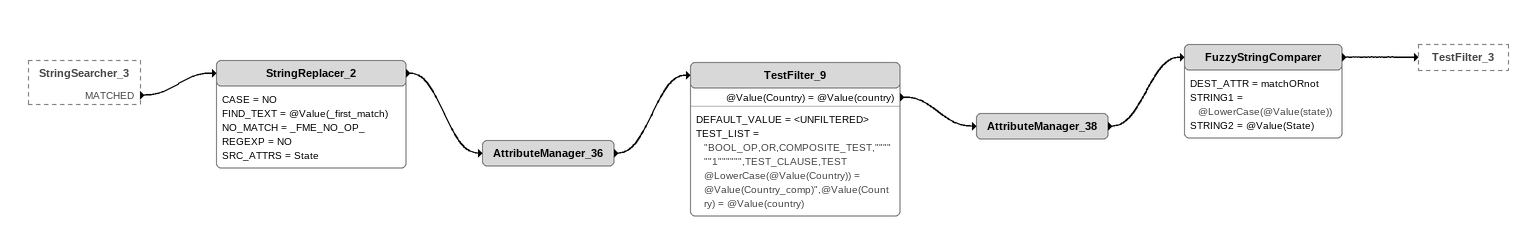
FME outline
StringSearcher_3 [outside]
    MATCHED -> StringReplacer_2
StringReplacer_2
    CASE = NO
    FIND_TEXT = @Value(_first_match)
    NO_MATCH = _FME_NO_OP_
    REGEXP = NO
    SRC_ATTRS = State
    -> AttributeManager_36
AttributeManager_36
    -> TestFilter_9
TestFilter_9
    DEFAULT_VALUE = <UNFILTERED>
    TEST_LIST = "BOOL_OP,OR,COMPOSITE_TEST,""""""1"""""",TEST_CLAUSE,TEST @LowerCase(@Value(Country)) = @Value(Country_comp)",@Value(Country) = @Value(country)
    @Value(Country) = @Value(country) -> AttributeManager_38
AttributeManager_38
    -> FuzzyStringComparer
FuzzyStringComparer
    DEST_ATTR = matchORnot
    STRING1 = @LowerCase(@Value(state))
    STRING2 = @Value(State)
    -> TestFilter_3
